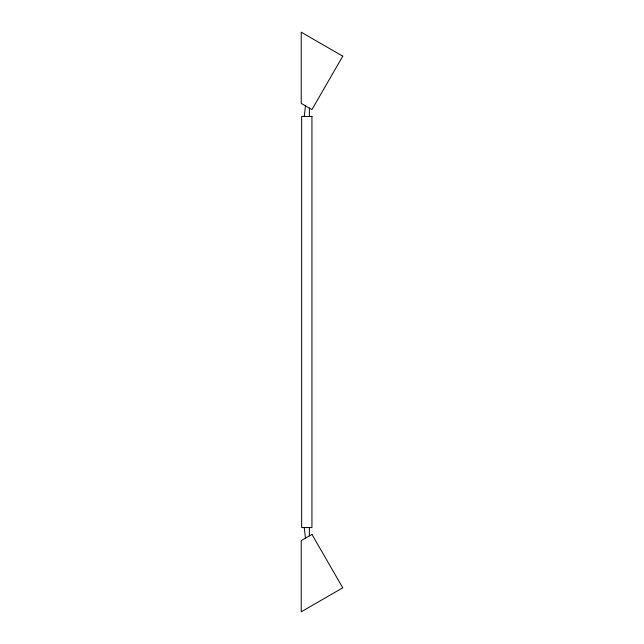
<?xml version="1.0" encoding="UTF-8"?>
<svg xmlns="http://www.w3.org/2000/svg" width="644" height="644" viewBox="0 0 644 644"><rect width="100%" height="100%" fill="white"/><g stroke="black" fill="none" stroke-linecap="round" stroke-linejoin="round"><path stroke-width="0.97" d="M304.242 116.443L305.457 105.849M304.242 527.557L305.457 538.151M309.37 108.103L309.37 116.443M309.37 527.557L309.37 535.897M342.769 56.181L311.938 109.593L301.231 103.41L301.231 32.2L342.769 56.181M311.938 534.407L301.231 540.59L301.231 611.8L342.769 587.819L311.938 534.407M311.938 116.443L301.658 116.443L301.658 527.557L311.938 527.557L311.938 116.443"/></g></svg>
